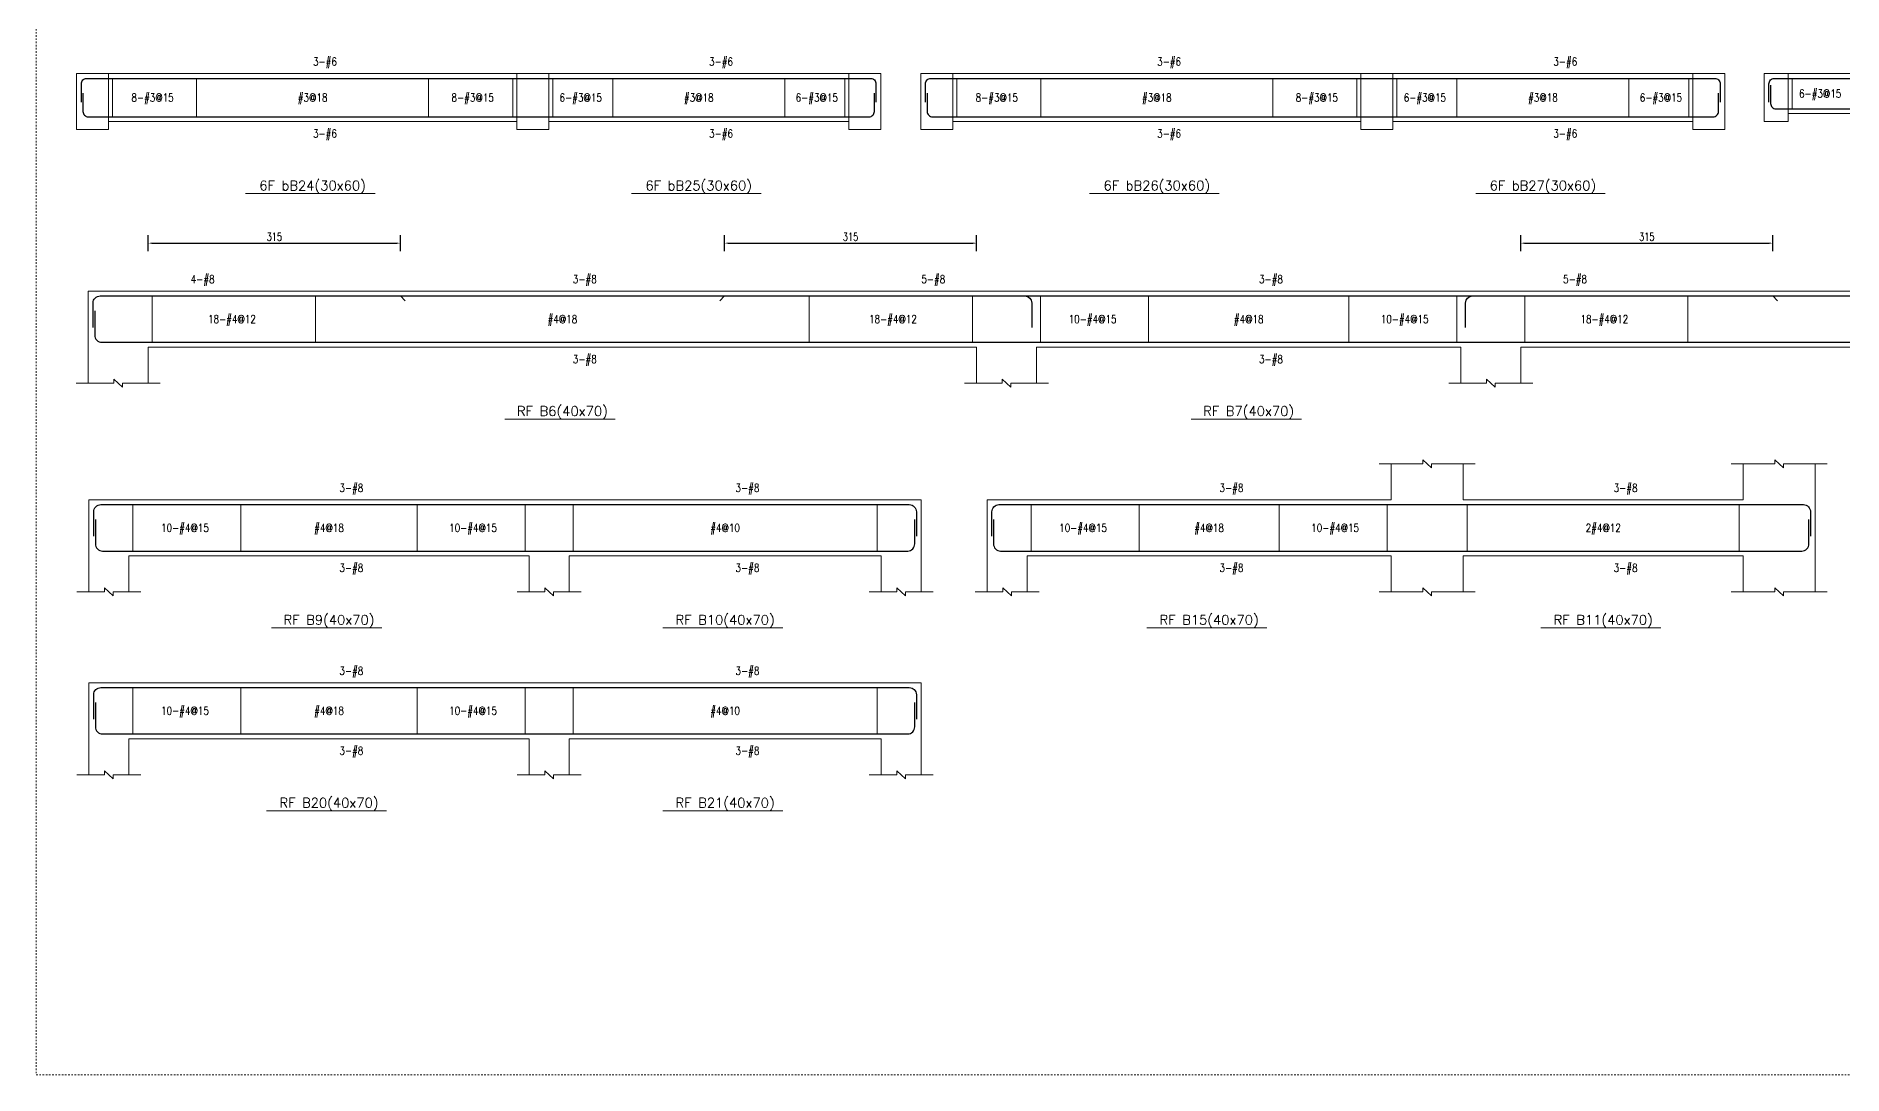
# Model space of a CAD drawing. Header units: millimetres. Extents: x 50 to 17750, y -6050 to -1000.
# Drawn here: x 14250 to 16508, y -3500 to -2201 of the extents above; entities that cross this region are included whole.
import ezdxf
from ezdxf.enums import TextEntityAlignment as Align

# ---------------------------------------------------------------- set-up
doc = ezdxf.new("R2010")
doc.units = ezdxf.units.MM
doc.linetypes.add('DOT', pattern=[4, 2, -2])
for name, color, linetype in [('主筋文字', 3, 'Continuous'), ('主筋文字引線', 3, 'Continuous'), ('主筋線', 1, 'Continuous'), ('剪力筋文字', 3, 'Continuous'), ('剪力筋文字引線', 3, 'Continuous'), ('剪力筋線', 3, 'Continuous'), ('圖框', 132, 'DOT'), ('尺寸標註-字串', 4, 'Continuous'), ('梁柱截斷記號', 3, 'Continuous'), ('梁跨名稱', 3, 'Continuous'), ('梁跨名稱底線', 3, 'Continuous'), ('邊界線', 3, 'Continuous'), ('邊界線-梁支撐外線', 3, 'Continuous')]:
    doc.layers.add(name, color=color, linetype=linetype)
doc.styles.add('note', font='romans', dxfattribs={"width": 0.75, "height": 10})
doc.styles.add('romanc', font='romanc.shx', dxfattribs={"height": 0.2, "bigfont": 'chineset.shx'})
doc.styles.add('romans', font='romans.shx', dxfattribs={"height": 0.2, "bigfont": 'chineset.shx'})
doc.dimstyles.new('BeamRebarDim', dxfattribs={"dimtxt": 12, "dimasz": 4.5, "dimexe": 10, "dimexo": 1, "dimgap": 3, "dimtad": 1, "dimdec": 0, "dimdsep": 46, "dimtxsty": 'note', "dimcen": 2.5, "dimclrd": 256, "dimclre": 256, "dimclrt": 256, "dimadec": 0, "dimazin": 0, "dimtfac": 1, "dimtmove": 0, "dimatfit": 3, "dimfxl": 1, "dimtolj": 1, "dimarcsym": 0})

# ---------------------------------------------------------------- blocks, each defined once
blk = doc.blocks.new('*D174')
at = {"layer": 'Defpoints', "color": 0}
for p in [(14705.2, -2460), (14390.2, -2471), (14705.2, -2471)]:
    blk.add_point(p, dxfattribs=at)
at = {"layer": '尺寸標註-字串', "lineweight": -2}
for p, q in [((14390.2, -2470), (14390.2, -2450)), ((14394.7, -2460), (14700.7, -2460)), ((14705.2, -2470), (14705.2, -2450))]:
    blk.add_line(p, q, dxfattribs=at)
at = {"layer": '尺寸標註-字串'}
for points in [[(14394.7, -2459.3), (14394.7, -2460.8), (14390.2, -2460)], [(14700.7, -2460.8), (14700.7, -2459.3), (14705.2, -2460)]]:
    blk.add_solid(points, dxfattribs=at)
at = {"layer": '尺寸標註-字串', "insert": (14547.7, -2452), "char_height": 10, "attachment_point": 5, "style": 'note'}
blk.add_mtext('\\A1;315', dxfattribs=at)
blk = doc.blocks.new('*D175')
at = {"layer": 'Defpoints', "color": 0}
for p in [(15425.2, -2460), (15110.2, -2471), (15425.2, -2471)]:
    blk.add_point(p, dxfattribs=at)
at = {"layer": '尺寸標註-字串', "lineweight": -2}
for p, q in [((15110.2, -2470), (15110.2, -2450)), ((15114.7, -2460), (15420.7, -2460)), ((15425.2, -2470), (15425.2, -2450))]:
    blk.add_line(p, q, dxfattribs=at)
at = {"layer": '尺寸標註-字串'}
for points in [[(15114.7, -2459.3), (15114.7, -2460.8), (15110.2, -2460)], [(15420.7, -2460.8), (15420.7, -2459.3), (15425.2, -2460)]]:
    blk.add_solid(points, dxfattribs=at)
at = {"layer": '尺寸標註-字串', "insert": (15267.7, -2452), "char_height": 10, "attachment_point": 5, "style": 'note'}
blk.add_mtext('\\A1;315', dxfattribs=at)
blk = doc.blocks.new('*D176')
at = {"layer": 'Defpoints', "color": 0}
for p in [(16420.2, -2460), (16105.2, -2471), (16420.2, -2471)]:
    blk.add_point(p, dxfattribs=at)
at = {"layer": '尺寸標註-字串', "lineweight": -2}
for p, q in [((16105.2, -2470), (16105.2, -2450)), ((16109.7, -2460), (16415.7, -2460)), ((16420.2, -2470), (16420.2, -2450))]:
    blk.add_line(p, q, dxfattribs=at)
at = {"layer": '尺寸標註-字串'}
for points in [[(16109.7, -2459.3), (16109.7, -2460.8), (16105.2, -2460)], [(16415.7, -2460.8), (16415.7, -2459.3), (16420.2, -2460)]]:
    blk.add_solid(points, dxfattribs=at)
at = {"layer": '尺寸標註-字串', "insert": (16262.7, -2452), "char_height": 10, "attachment_point": 5, "style": 'note'}
blk.add_mtext('\\A1;315', dxfattribs=at)

msp = doc.modelspace()

# ---------------------------------------------------------------- linework, layer by layer
at = {"layer": '主筋文字引線', "lineweight": 5}
for points in [[(14583, -2254, 0, 1.5, 0), (14583, -2249.5, 0, 0, 0), (14583, -2233, 0, 0, 0), (14593, -2233, 0, 0, 0)], [(15078, -2254, 0, 1.5, 0), (15078, -2249.5, 0, 0, 0), (15078, -2233, 0, 0, 0), (15088, -2233, 0, 0, 0)], [(15637.9, -2254, 0, 1.5, 0), (15637.9, -2249.5, 0, 0, 0), (15637.9, -2233, 0, 0, 0), (15647.9, -2233, 0, 0, 0)], [(16132.9, -2254, 0, 1.5, 0), (16132.9, -2249.5, 0, 0, 0), (16132.9, -2233, 0, 0, 0), (16142.9, -2233, 0, 0, 0)], [(14583, -2302, 0, 1.5, 0), (14583, -2306.5, 0, 0, 0), (14583, -2323, 0, 0, 0), (14593, -2323, 0, 0, 0)], [(15078, -2302, 0, 1.5, 0), (15078, -2306.5, 0, 0, 0), (15078, -2323, 0, 0, 0), (15088, -2323, 0, 0, 0)], [(15637.9, -2302, 0, 1.5, 0), (15637.9, -2306.5, 0, 0, 0), (15637.9, -2323, 0, 0, 0), (15647.9, -2323, 0, 0, 0)], [(16132.9, -2302, 0, 1.5, 0), (16132.9, -2306.5, 0, 0, 0), (16132.9, -2323, 0, 0, 0), (16142.9, -2323, 0, 0, 0)], [(14430.2, -2526, 0, 1.5, 0), (14430.2, -2521.5, 0, 0, 0), (14430.2, -2505, 0, 0, 0), (14440.2, -2505, 0, 0, 0)], [(14907.7, -2526, 0, 1.5, 0), (14907.7, -2521.5, 0, 0, 0), (14907.7, -2505, 0, 0, 0), (14917.7, -2505, 0, 0, 0)], [(15340.2, -2526, 0, 1.5, 0), (15340.2, -2521.5, 0, 0, 0), (15340.2, -2505, 0, 0, 0), (15353.2, -2505, 0, 0, 0)], [(15765.2, -2526, 0, 1.5, 0), (15765.2, -2521.5, 0, 0, 0), (15765.2, -2505, 0, 0, 0), (15775.2, -2505, 0, 0, 0)], [(16145.2, -2526, 0, 1.5, 0), (16145.2, -2521.5, 0, 0, 0), (16145.2, -2505, 0, 0, 0), (16155.2, -2505, 0, 0, 0)], [(14907.7, -2584, 0, 1.5, 0), (14907.7, -2588.5, 0, 0, 0), (14907.7, -2605, 0, 0, 0), (14917.7, -2605, 0, 0, 0)], [(15765.2, -2584, 0, 1.5, 0), (15765.2, -2588.5, 0, 0, 0), (15765.2, -2605, 0, 0, 0), (15775.2, -2605, 0, 0, 0)], [(14616, -2787, 0, 1.5, 0), (14616, -2782.5, 0, 0, 0), (14616, -2766, 0, 0, 0), (14626, -2766, 0, 0, 0)], [(15111, -2787, 0, 1.5, 0), (15111, -2782.5, 0, 0, 0), (15111, -2766, 0, 0, 0), (15121, -2766, 0, 0, 0)], [(15715.8, -2787, 0, 1.5, 0), (15715.8, -2782.5, 0, 0, 0), (15715.8, -2766, 0, 0, 0), (15725.8, -2766, 0, 0, 0)], [(16208.3, -2787, 0, 1.5, 0), (16208.3, -2782.5, 0, 0, 0), (16208.3, -2766, 0, 0, 0), (16218.3, -2766, 0, 0, 0)], [(14616, -2845, 0, 1.5, 0), (14616, -2849.5, 0, 0, 0), (14616, -2866, 0, 0, 0), (14626, -2866, 0, 0, 0)], [(15111, -2845, 0, 1.5, 0), (15111, -2849.5, 0, 0, 0), (15111, -2866, 0, 0, 0), (15121, -2866, 0, 0, 0)], [(15715.8, -2845, 0, 1.5, 0), (15715.8, -2849.5, 0, 0, 0), (15715.8, -2866, 0, 0, 0), (15725.8, -2866, 0, 0, 0)], [(16208.3, -2845, 0, 1.5, 0), (16208.3, -2849.5, 0, 0, 0), (16208.3, -2866, 0, 0, 0), (16218.3, -2866, 0, 0, 0)], [(14616, -3015.7, 0, 1.5, 0), (14616, -3011.2, 0, 0, 0), (14616, -2994.7, 0, 0, 0), (14626, -2994.7, 0, 0, 0)], [(15111, -3015.7, 0, 1.5, 0), (15111, -3011.2, 0, 0, 0), (15111, -2994.7, 0, 0, 0), (15121, -2994.7, 0, 0, 0)], [(14616, -3073.7, 0, 1.5, 0), (14616, -3078.2, 0, 0, 0), (14616, -3094.7, 0, 0, 0), (14626, -3094.7, 0, 0, 0)], [(15111, -3073.7, 0, 1.5, 0), (15111, -3078.2, 0, 0, 0), (15111, -3094.7, 0, 0, 0), (15121, -3094.7, 0, 0, 0)]]:
    msp.add_lwpolyline(points, format="xyseb", dxfattribs=at)
at = {"layer": '主筋線', "lineweight": 30}
for points in [[(14306.5, -2283.7), (14306.5, -2260.7, -0.414214), (14313.2, -2254), (14340.5, -2254)], [(15265.5, -2254), (15292.8, -2254, -0.414214), (15299.5, -2260.7), (15299.5, -2283.7)], [(15361.4, -2283.7), (15361.4, -2260.7, -0.414214), (15368.1, -2254), (15395.4, -2254)], [(16320.4, -2254), (16347.7, -2254, -0.414214), (16354.4, -2260.7), (16354.4, -2283.7)], [(16415.4, -2283.7), (16415.4, -2260.7, -0.414214), (16422.1, -2254), (16439.4, -2254)], [(14308.5, -2272.4), (14308.5, -2295.4, 0.414214), (14315.2, -2302), (14340.5, -2302)], [(15265.5, -2302), (15290.8, -2302, 0.414214), (15297.5, -2295.4), (15297.5, -2272.4)], [(15363.4, -2272.4), (15363.4, -2295.4, 0.414214), (15370.1, -2302), (15395.4, -2302)], [(16320.4, -2302), (16345.7, -2302, 0.414214), (16352.4, -2295.4), (16352.4, -2272.4)], [(16417.4, -2262.4), (16417.4, -2285.4, 0.414214), (16424.1, -2292), (16439.4, -2292)], [(14321.2, -2565.4), (14321.2, -2534.9, -0.414214), (14330.1, -2526), (14390.2, -2526)], [(15425.2, -2526), (15485.3, -2526, -0.414214), (15494.2, -2534.9), (15494.2, -2565.4)], [(16036.2, -2565.4), (16036.2, -2534.9, -0.414214), (16045.1, -2526), (16105.2, -2526)], [(14323.2, -2544.7), (14323.2, -2575.1, 0.414214), (14332.1, -2584), (14390.2, -2584)], [(14322, -2826.3), (14322, -2795.9, -0.414214), (14330.9, -2787), (14366, -2787)], [(15306, -2787), (15341.1, -2787, -0.414214), (15350, -2795.9), (15350, -2826.3)], [(15444.3, -2826.3), (15444.3, -2795.9, -0.414214), (15453.2, -2787), (15488.3, -2787)], [(16383.3, -2787), (16458.4, -2787, -0.414214), (16467.3, -2795.9), (16467.3, -2826.3)], [(14324, -2805.6), (14324, -2836.1, 0.414214), (14332.9, -2845), (14366, -2845)], [(15306, -2845), (15339.1, -2845, 0.414214), (15348, -2836.1), (15348, -2805.6)], [(15446.3, -2805.6), (15446.3, -2836.1, 0.414214), (15455.2, -2845), (15488.3, -2845)], [(16383.3, -2845), (16456.4, -2845, 0.414214), (16465.3, -2836.1), (16465.3, -2805.6)], [(14322, -3055.1), (14322, -3024.6, -0.414214), (14330.9, -3015.7), (14366, -3015.7)], [(15306, -3015.7), (15341.1, -3015.7, -0.414214), (15350, -3024.6), (15350, -3055.1)], [(14324, -3034.3), (14324, -3064.8, 0.414214), (14332.9, -3073.7), (14366, -3073.7)], [(15306, -3073.7), (15339.1, -3073.7, 0.414214), (15348, -3064.8), (15348, -3034.3)]]:
    msp.add_lwpolyline(points, format="xyb", dxfattribs=at)
for points in [[(14340.5, -2254), (14850.5, -2254)], [(14850.5, -2254), (14890.5, -2254)], [(14850.5, -2254), (14890.5, -2254)], [(14890.5, -2254), (15265.5, -2254)], [(15395.4, -2254), (15905.4, -2254)], [(15905.4, -2254), (15945.4, -2254)], [(15905.4, -2254), (15945.4, -2254)], [(15945.4, -2254), (16320.4, -2254)], [(16439.4, -2254), (16684.4, -2254)], [(14340.5, -2302), (14850.5, -2302)], [(14850.5, -2302), (14890.5, -2302)], [(14850.5, -2302), (14890.5, -2302)], [(14890.5, -2302), (15265.5, -2302)], [(15395.4, -2302), (15905.4, -2302)], [(15905.4, -2302), (15945.4, -2302)], [(15905.4, -2302), (15945.4, -2302)], [(15945.4, -2302), (16320.4, -2302)], [(16439.4, -2292), (16799.4, -2292)], [(14390.2, -2526), (14705.2, -2526)], [(14705.2, -2526), (15110.2, -2526)], [(14705.2, -2526), (14711.2, -2532)], [(15110.2, -2526), (15104.2, -2532)], [(15110.2, -2526), (15425.2, -2526)], [(15425.2, -2526), (15500.2, -2526)], [(15425.2, -2526), (15500.2, -2526)], [(15500.2, -2526), (16030.2, -2526)], [(16030.2, -2526), (16105.2, -2526)], [(16030.2, -2526), (16105.2, -2526)], [(16105.2, -2526), (16420.2, -2526)], [(16420.2, -2526), (16825.2, -2526)], [(16420.2, -2526), (16426.2, -2532)], [(14390.2, -2584), (15425.2, -2584)], [(15425.2, -2584), (15500.2, -2584)], [(15425.2, -2584), (15500.2, -2584)], [(15500.2, -2584), (16030.2, -2584)], [(16030.2, -2584), (16105.2, -2584)], [(16030.2, -2584), (16105.2, -2584)], [(16105.2, -2584), (17140.2, -2584)], [(14366, -2787), (14866, -2787)], [(14866, -2787), (14916, -2787)], [(14866, -2787), (14916, -2787)], [(14916, -2787), (15306, -2787)], [(15488.3, -2787), (15943.3, -2787)], [(15943.3, -2787), (16033.3, -2787)], [(15943.3, -2787), (16033.3, -2787)], [(16033.3, -2787), (16383.3, -2787)], [(14366, -2845), (14866, -2845)], [(14866, -2845), (14916, -2845)], [(14866, -2845), (14916, -2845)], [(14916, -2845), (15306, -2845)], [(15488.3, -2845), (15943.3, -2845)], [(15943.3, -2845), (16033.3, -2845)], [(15943.3, -2845), (16033.3, -2845)], [(16033.3, -2845), (16383.3, -2845)], [(14366, -3015.7), (14866, -3015.7)], [(14866, -3015.7), (14916, -3015.7)], [(14866, -3015.7), (14916, -3015.7)], [(14916, -3015.7), (15306, -3015.7)], [(14366, -3073.7), (14866, -3073.7)], [(14866, -3073.7), (14916, -3073.7)], [(14866, -3073.7), (14916, -3073.7)], [(14916, -3073.7), (15306, -3073.7)]]:
    msp.add_lwpolyline(points, dxfattribs=at)
at = {"layer": '剪力筋文字引線', "lineweight": 5}
for points in [[(14345.5, -2278, 0, 1.5, 0), (14350, -2278, 0, 0, 0), (14363.5, -2278, 0, 0, 0)], [(14450.5, -2278, 0, 1.5, 0), (14446, -2278, 0, 0, 0), (14427.5, -2278, 0, 0, 0)], [(14450.5, -2278, 0, 1.5, 0), (14455, -2278, 0, 0, 0), (14571.5, -2278, 0, 0, 0)], [(14740.5, -2278, 0, 1.5, 0), (14736, -2278, 0, 0, 0), (14619.5, -2278, 0, 0, 0)], [(14740.5, -2278, 0, 1.5, 0), (14745, -2278, 0, 0, 0), (14763.5, -2278, 0, 0, 0)], [(14845.5, -2278, 0, 1.5, 0), (14841, -2278, 0, 0, 0), (14827.5, -2278, 0, 0, 0)], [(14895.5, -2278, 0, 1.5, 0), (14900, -2278, 0, 0, 0), (14898.5, -2278, 0, 0, 0)], [(14970.5, -2278, 0, 1.5, 0), (14966, -2278, 0, 0, 0), (14962.5, -2278, 0, 0, 0)], [(14970.5, -2278, 0, 1.5, 0), (14975, -2278, 0, 0, 0), (15054, -2278, 0, 0, 0)], [(15185.5, -2278, 0, 1.5, 0), (15181, -2278, 0, 0, 0), (15102, -2278, 0, 0, 0)], [(15185.5, -2278, 0, 1.5, 0), (15190, -2278, 0, 0, 0), (15193.5, -2278, 0, 0, 0)], [(15260.5, -2278, 0, 1.5, 0), (15256, -2278, 0, 0, 0), (15257.5, -2278, 0, 0, 0)], [(15400.4, -2278, 0, 1.5, 0), (15404.9, -2278, 0, 0, 0), (15418.4, -2278, 0, 0, 0)], [(15505.4, -2278, 0, 1.5, 0), (15500.9, -2278, 0, 0, 0), (15482.4, -2278, 0, 0, 0)], [(15505.4, -2278, 0, 1.5, 0), (15509.9, -2278, 0, 0, 0), (15626.4, -2278, 0, 0, 0)], [(15795.4, -2278, 0, 1.5, 0), (15790.9, -2278, 0, 0, 0), (15674.4, -2278, 0, 0, 0)], [(15795.4, -2278, 0, 1.5, 0), (15799.9, -2278, 0, 0, 0), (15818.4, -2278, 0, 0, 0)], [(15900.4, -2278, 0, 1.5, 0), (15895.9, -2278, 0, 0, 0), (15882.4, -2278, 0, 0, 0)], [(15950.4, -2278, 0, 1.5, 0), (15954.9, -2278, 0, 0, 0), (15953.4, -2278, 0, 0, 0)], [(16025.4, -2278, 0, 1.5, 0), (16020.9, -2278, 0, 0, 0), (16017.4, -2278, 0, 0, 0)], [(16025.4, -2278, 0, 1.5, 0), (16029.9, -2278, 0, 0, 0), (16108.9, -2278, 0, 0, 0)], [(16240.4, -2278, 0, 1.5, 0), (16235.9, -2278, 0, 0, 0), (16156.9, -2278, 0, 0, 0)], [(16240.4, -2278, 0, 1.5, 0), (16244.9, -2278, 0, 0, 0), (16248.4, -2278, 0, 0, 0)], [(16315.4, -2278, 0, 1.5, 0), (16310.9, -2278, 0, 0, 0), (16312.4, -2278, 0, 0, 0)], [(16444.4, -2273, 0, 1.5, 0), (16448.9, -2273, 0, 0, 0), (16447.4, -2273, 0, 0, 0)], [(14395.2, -2555, 0, 1.5, 0), (14399.7, -2555, 0, 0, 0), (14458.7, -2555, 0, 0, 0)], [(14599.2, -2555, 0, 1.5, 0), (14594.7, -2555, 0, 0, 0), (14530.7, -2555, 0, 0, 0)], [(14599.2, -2555, 0, 1.5, 0), (14603.7, -2555, 0, 0, 0), (14883.7, -2555, 0, 0, 0)], [(15216.2, -2555, 0, 1.5, 0), (15211.7, -2555, 0, 0, 0), (14931.7, -2555, 0, 0, 0)], [(15216.2, -2555, 0, 1.5, 0), (15220.7, -2555, 0, 0, 0), (15284.7, -2555, 0, 0, 0)], [(15420.2, -2555, 0, 1.5, 0), (15415.7, -2555, 0, 0, 0), (15356.7, -2555, 0, 0, 0)], [(15505.2, -2555, 0, 1.5, 0), (15509.7, -2555, 0, 0, 0), (15534.2, -2555, 0, 0, 0)], [(15640.2, -2555, 0, 1.5, 0), (15635.7, -2555, 0, 0, 0), (15606.2, -2555, 0, 0, 0)], [(15640.2, -2555, 0, 1.5, 0), (15644.7, -2555, 0, 0, 0), (15741.2, -2555, 0, 0, 0)], [(15890.2, -2555, 0, 1.5, 0), (15885.7, -2555, 0, 0, 0), (15789.2, -2555, 0, 0, 0)], [(15890.2, -2555, 0, 1.5, 0), (15894.7, -2555, 0, 0, 0), (15924.2, -2555, 0, 0, 0)], [(16025.2, -2555, 0, 1.5, 0), (16020.7, -2555, 0, 0, 0), (15996.2, -2555, 0, 0, 0)], [(16110.2, -2555, 0, 1.5, 0), (16114.7, -2555, 0, 0, 0), (16173.7, -2555, 0, 0, 0)], [(16314.2, -2555, 0, 1.5, 0), (16309.7, -2555, 0, 0, 0), (16245.7, -2555, 0, 0, 0)], [(16314.2, -2555, 0, 1.5, 0), (16318.7, -2555, 0, 0, 0), (16598.7, -2555, 0, 0, 0)], [(14371, -2816, 0, 1.5, 0), (14375.5, -2816, 0, 0, 0), (14400, -2816, 0, 0, 0)], [(14506, -2816, 0, 1.5, 0), (14501.5, -2816, 0, 0, 0), (14472, -2816, 0, 0, 0)], [(14506, -2816, 0, 1.5, 0), (14510.5, -2816, 0, 0, 0), (14592, -2816, 0, 0, 0)], [(14726, -2816, 0, 1.5, 0), (14721.5, -2816, 0, 0, 0), (14640, -2816, 0, 0, 0)], [(14726, -2816, 0, 1.5, 0), (14730.5, -2816, 0, 0, 0), (14760, -2816, 0, 0, 0)], [(14861, -2816, 0, 1.5, 0), (14856.5, -2816, 0, 0, 0), (14832, -2816, 0, 0, 0)], [(14921, -2816, 0, 1.5, 0), (14925.5, -2816, 0, 0, 0), (15087, -2816, 0, 0, 0)], [(15301, -2816, 0, 1.5, 0), (15296.5, -2816, 0, 0, 0), (15135, -2816, 0, 0, 0)], [(15493.3, -2816, 0, 1.5, 0), (15497.8, -2816, 0, 0, 0), (15522.3, -2816, 0, 0, 0)], [(15628.3, -2816, 0, 1.5, 0), (15623.8, -2816, 0, 0, 0), (15594.3, -2816, 0, 0, 0)], [(15628.3, -2816, 0, 1.5, 0), (15632.8, -2816, 0, 0, 0), (15691.8, -2816, 0, 0, 0)], [(15803.3, -2816, 0, 1.5, 0), (15798.8, -2816, 0, 0, 0), (15739.8, -2816, 0, 0, 0)], [(15803.3, -2816, 0, 1.5, 0), (15807.8, -2816, 0, 0, 0), (15837.3, -2816, 0, 0, 0)], [(15938.3, -2816, 0, 1.5, 0), (15933.8, -2816, 0, 0, 0), (15909.3, -2816, 0, 0, 0)], [(16038.3, -2816, 0, 1.5, 0), (16042.8, -2816, 0, 0, 0), (16180.3, -2816, 0, 0, 0)], [(16378.3, -2816, 0, 1.5, 0), (16373.8, -2816, 0, 0, 0), (16236.3, -2816, 0, 0, 0)], [(14371, -3044.7, 0, 1.5, 0), (14375.5, -3044.7, 0, 0, 0), (14400, -3044.7, 0, 0, 0)], [(14506, -3044.7, 0, 1.5, 0), (14501.5, -3044.7, 0, 0, 0), (14472, -3044.7, 0, 0, 0)], [(14506, -3044.7, 0, 1.5, 0), (14510.5, -3044.7, 0, 0, 0), (14592, -3044.7, 0, 0, 0)], [(14726, -3044.7, 0, 1.5, 0), (14721.5, -3044.7, 0, 0, 0), (14640, -3044.7, 0, 0, 0)], [(14726, -3044.7, 0, 1.5, 0), (14730.5, -3044.7, 0, 0, 0), (14760, -3044.7, 0, 0, 0)], [(14861, -3044.7, 0, 1.5, 0), (14856.5, -3044.7, 0, 0, 0), (14832, -3044.7, 0, 0, 0)], [(14921, -3044.7, 0, 1.5, 0), (14925.5, -3044.7, 0, 0, 0), (15087, -3044.7, 0, 0, 0)], [(15301, -3044.7, 0, 1.5, 0), (15296.5, -3044.7, 0, 0, 0), (15135, -3044.7, 0, 0, 0)]]:
    msp.add_lwpolyline(points, format="xyseb", dxfattribs=at)
at = {"layer": '剪力筋線', "lineweight": 5}
for points in [[(14345.5, -2253.9), (14345.5, -2302.2)], [(14450.5, -2253.9), (14450.5, -2302.2)], [(14740.5, -2253.9), (14740.5, -2302.2)], [(14845.5, -2253.9), (14845.5, -2302.2)], [(14895.5, -2253.9), (14895.5, -2302.2)], [(14970.5, -2253.9), (14970.5, -2302.2)], [(15185.5, -2253.9), (15185.5, -2302.2)], [(15260.5, -2253.9), (15260.5, -2302.2)], [(15400.4, -2253.9), (15400.4, -2302.2)], [(15505.4, -2253.9), (15505.4, -2302.2)], [(15795.4, -2253.9), (15795.4, -2302.2)], [(15900.4, -2253.9), (15900.4, -2302.2)], [(15950.4, -2253.9), (15950.4, -2302.2)], [(16025.4, -2253.9), (16025.4, -2302.2)], [(16240.4, -2253.9), (16240.4, -2302.2)], [(16315.4, -2253.9), (16315.4, -2302.2)], [(16444.4, -2253.9), (16444.4, -2292.2)], [(14395.2, -2525.9), (14395.2, -2584.2)], [(14599.2, -2525.9), (14599.2, -2584.2)], [(15216.2, -2525.9), (15216.2, -2584.2)], [(15420.2, -2525.9), (15420.2, -2584.2)], [(15505.2, -2525.9), (15505.2, -2584.2)], [(15640.2, -2525.9), (15640.2, -2584.2)], [(15890.2, -2525.9), (15890.2, -2584.2)], [(16025.2, -2525.9), (16025.2, -2584.2)], [(16110.2, -2525.9), (16110.2, -2584.2)], [(16314.2, -2525.9), (16314.2, -2584.2)], [(14371, -2786.8), (14371, -2845.2)], [(14506, -2786.8), (14506, -2845.2)], [(14726, -2786.8), (14726, -2845.2)], [(14861, -2786.8), (14861, -2845.2)], [(14921, -2786.8), (14921, -2845.2)], [(15301, -2786.8), (15301, -2845.2)], [(15493.3, -2786.8), (15493.3, -2845.2)], [(15628.3, -2786.8), (15628.3, -2845.2)], [(15803.3, -2786.8), (15803.3, -2845.2)], [(15938.3, -2786.8), (15938.3, -2845.2)], [(16038.3, -2786.8), (16038.3, -2845.2)], [(16378.3, -2786.8), (16378.3, -2845.2)], [(14371, -3015.5), (14371, -3073.9)], [(14506, -3015.5), (14506, -3073.9)], [(14726, -3015.5), (14726, -3073.9)], [(14861, -3015.5), (14861, -3073.9)], [(14921, -3015.5), (14921, -3073.9)], [(15301, -3015.5), (15301, -3073.9)]]:
    msp.add_lwpolyline(points, dxfattribs=at)
at = {"layer": '圖框', "lineweight": 5}
msp.add_lwpolyline([(14250, -3500), (17750, -3500), (17750, -1000), (14250, -1000), (14250, -3500)], dxfattribs=at)
at = {"layer": '梁柱截斷記號', "lineweight": 5}
for points in [[(14300.2, -2635), (14347.3, -2635), (14347.3, -2630), (14358.1, -2640), (14358.1, -2635), (14405.2, -2635)], [(15410.2, -2635), (15457.3, -2635), (15457.3, -2630), (15468.1, -2640), (15468.1, -2635), (15515.2, -2635)], [(16015.2, -2635), (16062.3, -2635), (16062.3, -2630), (16073.1, -2640), (16073.1, -2635), (16120.2, -2635)], [(15928.3, -2736), (15982.9, -2736), (15982.9, -2731), (15993.7, -2741), (15993.7, -2736), (16048.3, -2736)], [(16368.3, -2736), (16422.9, -2736), (16422.9, -2731), (16433.7, -2741), (16433.7, -2736), (16488.3, -2736)], [(14301, -2896), (14335.6, -2896), (14335.6, -2891), (14346.4, -2901), (14346.4, -2896), (14381, -2896)], [(14851, -2896), (14885.6, -2896), (14885.6, -2891), (14896.4, -2901), (14896.4, -2896), (14931, -2896)], [(15291, -2896), (15325.6, -2896), (15325.6, -2891), (15336.4, -2901), (15336.4, -2896), (15371, -2896)], [(15423.3, -2896), (15457.9, -2896), (15457.9, -2891), (15468.7, -2901), (15468.7, -2896), (15503.3, -2896)], [(15928.3, -2896), (15982.9, -2896), (15982.9, -2891), (15993.7, -2901), (15993.7, -2896), (16048.3, -2896)], [(16368.3, -2896), (16422.9, -2896), (16422.9, -2891), (16433.7, -2901), (16433.7, -2896), (16488.3, -2896)], [(14301, -3124.7), (14335.6, -3124.7), (14335.6, -3119.7), (14346.4, -3129.7), (14346.4, -3124.7), (14381, -3124.7)], [(14851, -3124.7), (14885.6, -3124.7), (14885.6, -3119.7), (14896.4, -3129.7), (14896.4, -3124.7), (14931, -3124.7)], [(15291, -3124.7), (15325.6, -3124.7), (15325.6, -3119.7), (15336.4, -3129.7), (15336.4, -3124.7), (15371, -3124.7)]]:
    msp.add_lwpolyline(points, dxfattribs=at)
at = {"layer": '梁跨名稱底線', "lineweight": 5}
for points in [[(14511.5, -2398), (14673.5, -2398)], [(14994, -2398), (15156, -2398)], [(15566.4, -2398), (15728.4, -2398)], [(16048.9, -2398), (16210.9, -2398)], [(14835.7, -2680), (14973.7, -2680)], [(15693.2, -2680), (15831.2, -2680)], [(14544, -2941), (14682, -2941)], [(15033, -2941), (15183, -2941)], [(15637.8, -2941), (15787.8, -2941)], [(16130.3, -2941), (16280.3, -2941)], [(14538, -3169.7), (14688, -3169.7)], [(15033, -3169.7), (15183, -3169.7)]]:
    msp.add_lwpolyline(points, dxfattribs=at)
at = {"layer": '邊界線', "lineweight": 5}
for points in [[(14340.5, -2248), (14850.5, -2248)], [(14890.5, -2248), (15265.5, -2248)], [(15395.4, -2248), (15905.4, -2248)], [(15945.4, -2248), (16320.4, -2248)], [(16439.4, -2248), (16799.4, -2248)], [(16439.4, -2298), (16799.4, -2298)], [(14340.5, -2308), (14850.5, -2308)], [(14890.5, -2308), (15265.5, -2308)], [(15395.4, -2308), (15905.4, -2308)], [(15945.4, -2308), (16320.4, -2308)], [(14315.2, -2590), (14315.2, -2520)], [(14315.2, -2520), (14390.2, -2520)], [(14390.2, -2520), (15425.2, -2520)], [(15425.2, -2520), (15425.2, -2520), (15500.2, -2520)], [(15500.2, -2520), (16030.2, -2520)], [(16030.2, -2520), (16030.2, -2520), (16105.2, -2520)], [(16105.2, -2520), (17140.2, -2520)], [(14315.2, -2635), (14315.2, -2590)], [(14390.2, -2635), (14390.2, -2590)], [(14390.2, -2590), (15425.2, -2590)], [(15425.2, -2635), (15425.2, -2590)], [(15500.2, -2635), (15500.2, -2590)], [(15500.2, -2590), (16030.2, -2590)], [(16030.2, -2635), (16030.2, -2590)], [(16105.2, -2635), (16105.2, -2590)], [(16105.2, -2590), (17140.2, -2590)], [(15943.3, -2781), (15943.3, -2736)], [(16033.3, -2781), (16033.3, -2736)], [(16383.3, -2781), (16383.3, -2736)], [(16473.3, -2781), (16473.3, -2736)], [(14316, -2851), (14316, -2781)], [(14316, -2781), (14366, -2781)], [(14366, -2781), (14866, -2781)], [(14866, -2781), (14866, -2781), (14916, -2781)], [(14916, -2781), (15306, -2781)], [(15306, -2781), (15356, -2781)], [(15356, -2781), (15356, -2851)], [(15438.3, -2851), (15438.3, -2781)], [(15438.3, -2781), (15488.3, -2781)], [(15488.3, -2781), (15943.3, -2781)], [(16033.3, -2781), (16383.3, -2781)], [(16473.3, -2851), (16473.3, -2781)], [(14316, -2896), (14316, -2851)], [(14366, -2896), (14366, -2851)], [(14366, -2851), (14866, -2851)], [(14866, -2896), (14866, -2851)], [(14916, -2896), (14916, -2851)], [(14916, -2851), (15306, -2851)], [(15306, -2896), (15306, -2851)], [(15356, -2851), (15356, -2896)], [(15438.3, -2896), (15438.3, -2851)], [(15488.3, -2896), (15488.3, -2851)], [(15488.3, -2851), (15943.3, -2851)], [(15943.3, -2896), (15943.3, -2851)], [(16033.3, -2896), (16033.3, -2851)], [(16033.3, -2851), (16383.3, -2851)], [(16383.3, -2896), (16383.3, -2851)], [(16473.3, -2896), (16473.3, -2851)], [(14316, -3079.7), (14316, -3009.7)], [(14316, -3009.7), (14366, -3009.7)], [(14366, -3009.7), (14866, -3009.7)], [(14866, -3009.7), (14866, -3009.7), (14916, -3009.7)], [(14916, -3009.7), (15306, -3009.7)], [(15306, -3009.7), (15356, -3009.7)], [(15356, -3009.7), (15356, -3079.7)], [(14316, -3124.7), (14316, -3079.7)], [(14366, -3124.7), (14366, -3079.7)], [(14366, -3079.7), (14866, -3079.7)], [(14866, -3124.7), (14866, -3079.7)], [(14916, -3124.7), (14916, -3079.7)], [(14916, -3079.7), (15306, -3079.7)], [(15306, -3124.7), (15306, -3079.7)], [(15356, -3079.7), (15356, -3124.7)]]:
    msp.add_lwpolyline(points, dxfattribs=at)
at = {"layer": '邊界線-梁支撐外線', "lineweight": 5}
for points in [[(14300.5, -2318), (14340.5, -2318), (14340.5, -2248), (14300.5, -2248), (14300.5, -2318)], [(14850.5, -2318), (14890.5, -2318), (14890.5, -2248), (14850.5, -2248), (14850.5, -2318)], [(15265.5, -2318), (15305.5, -2318), (15305.5, -2248), (15265.5, -2248), (15265.5, -2318)], [(15355.4, -2318), (15395.4, -2318), (15395.4, -2248), (15355.4, -2248), (15355.4, -2318)], [(15905.4, -2318), (15945.4, -2318), (15945.4, -2248), (15905.4, -2248), (15905.4, -2318)], [(16320.4, -2318), (16360.4, -2318), (16360.4, -2248), (16320.4, -2248), (16320.4, -2318)], [(16409.4, -2308), (16439.4, -2308), (16439.4, -2248), (16409.4, -2248), (16409.4, -2308)]]:
    msp.add_lwpolyline(points, dxfattribs=at)

# ---------------------------------------------------------------- texts
at = {"layer": '主筋文字', "style": 'romans', "width": 0.8}
for s, p in [('3-#6', (14596, -2233)), ('3-#6', (15091, -2233)), ('3-#6', (15650.9, -2233)), ('3-#6', (16145.9, -2233)), ('3-#6', (14596, -2323)), ('3-#6', (15091, -2323)), ('3-#6', (15650.9, -2323)), ('3-#6', (16145.9, -2323)), ('4-#8', (14443.2, -2505)), ('3-#8', (14920.7, -2505)), ('5-#8', (15356.2, -2505)), ('3-#8', (15778.2, -2505)), ('5-#8', (16158.2, -2505)), ('3-#8', (14920.7, -2605)), ('3-#8', (15778.2, -2605)), ('3-#8', (14629, -2766)), ('3-#8', (15124, -2766)), ('3-#8', (15728.8, -2766)), ('3-#8', (16221.3, -2766)), ('3-#8', (14629, -2866)), ('3-#8', (15124, -2866)), ('3-#8', (15728.8, -2866)), ('3-#8', (16221.3, -2866)), ('3-#8', (14629, -2994.7)), ('3-#8', (15124, -2994.7)), ('3-#8', (14629, -3094.7)), ('3-#8', (15124, -3094.7))]:
    msp.add_text(s, height=10, dxfattribs=at).set_placement(p, align=Align.MIDDLE_LEFT)
at = {"layer": '剪力筋文字', "style": 'romans', "width": 0.8}
for s, p in [('8-#3@15', (14395.5, -2283)), ('#3@18', (14595.5, -2283)), ('8-#3@15', (14795.5, -2283)), ('6-#3@15', (14930.5, -2283)), ('#3@18', (15078, -2283)), ('6-#3@15', (15225.5, -2283)), ('8-#3@15', (15450.4, -2283)), ('#3@18', (15650.4, -2283)), ('8-#3@15', (15850.4, -2283)), ('6-#3@15', (15985.4, -2283)), ('#3@18', (16132.9, -2283)), ('6-#3@15', (16280.4, -2283)), ('6-#3@15', (16479.4, -2278)), ('18-#4@12', (14494.7, -2560)), ('#4@18', (14907.7, -2560)), ('18-#4@12', (15320.7, -2560)), ('10-#4@15', (15570.2, -2560)), ('#4@18', (15765.2, -2560)), ('10-#4@15', (15960.2, -2560)), ('18-#4@12', (16209.7, -2560)), ('10-#4@15', (14436, -2821)), ('#4@18', (14616, -2821)), ('10-#4@15', (14796, -2821)), ('#4@10', (15111, -2821)), ('10-#4@15', (15558.3, -2821)), ('#4@18', (15715.8, -2821)), ('10-#4@15', (15873.3, -2821)), ('2#4@12', (16208.3, -2821)), ('10-#4@15', (14436, -3049.7)), ('#4@18', (14616, -3049.7)), ('10-#4@15', (14796, -3049.7)), ('#4@10', (15111, -3049.7))]:
    msp.add_text(s, height=10, dxfattribs=at).set_placement(p, align=Align.CENTER)
at = {"layer": '梁跨名稱', "style": 'romanc'}
for s, p in [('6F bB24(30x60)', (14595.5, -2394)), ('6F bB25(30x60)', (15078, -2394)), ('6F bB26(30x60)', (15650.4, -2394)), ('6F bB27(30x60)', (16132.9, -2394)), ('RF B6(40x70)', (14907.7, -2676)), ('RF B7(40x70)', (15765.2, -2676)), ('RF B9(40x70)', (14616, -2937)), ('RF B10(40x70)', (15111, -2937)), ('RF B15(40x70)', (15715.8, -2937)), ('RF B11(40x70)', (16208.3, -2937)), ('RF B20(40x70)', (14616, -3165.7)), ('RF B21(40x70)', (15111, -3165.7))]:
    msp.add_text(s, height=12, dxfattribs=at).set_placement(p, align=Align.CENTER)

# ---------------------------------------------------------------- dimensions: what is measured, and where the dimension line sits
at = {"layer": '尺寸標註-字串'}
for base, p1, p2, picture, middle in [((14705.2, -2460), (14390.2, -2471), (14705.2, -2471), '*D174', (14547.7, -2452)), ((15425.2, -2460), (15110.2, -2471), (15425.2, -2471), '*D175', (15267.7, -2452)), ((16420.2, -2460), (16105.2, -2471), (16420.2, -2471), '*D176', (16262.7, -2452))]:
    dim = msp.add_linear_dim(base=base, p1=p1, p2=p2, dimstyle='BeamRebarDim', dxfattribs=at)
    dim.commit()
    dim.dimension.update_dxf_attribs({"geometry": picture, "text_midpoint": middle})

doc.saveas('drawing.dxf')
